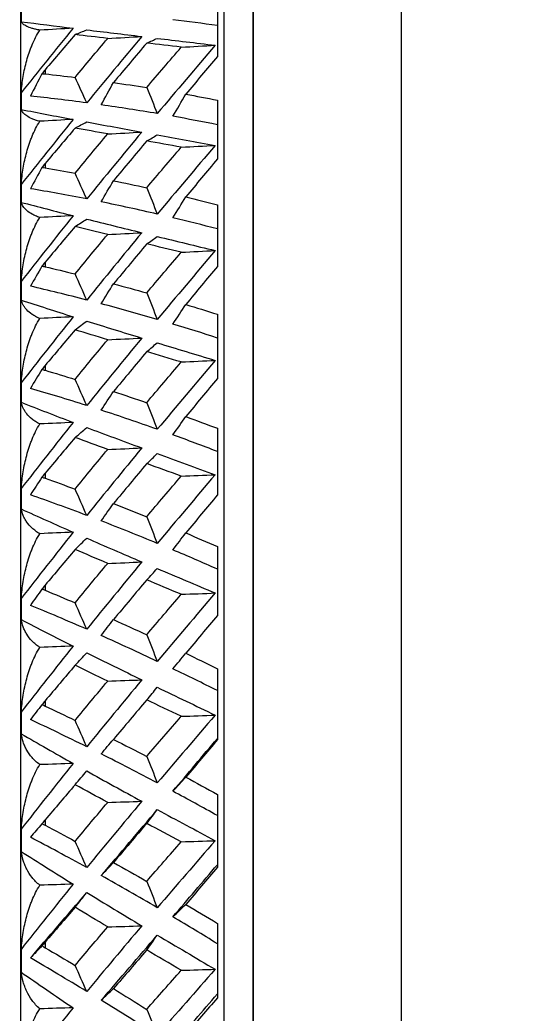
# Model space of a CAD drawing. Extents: x 541 to 1062, y 0 to 382.
# Drawn here: x 780.76 to 789.05, y 292.08 to 308.73 of the extents above; entities that cross this region are included whole.
import ezdxf

# ---------------------------------------------------------------- set-up
doc = ezdxf.new("R2010")
doc.units = 0
doc.header["$LTSCALE"] = 10
doc.header["$MEASUREMENT"] = 0
doc.header["$PDMODE"] = 3
doc.header["$PDSIZE"] = -10
doc.layers.get('0').update_dxf_attribs({"linetype": 'CONTINUOUS'})
doc.layers.get('DEFPOINTS').update_dxf_attribs({"linetype": 'CONTINUOUS'})
doc.layers.add('1', color=7, linetype='CONTINUOUS')
doc.styles.add('Daelim Dimension', font='')
doc.styles.get('Daelim Dimension').set_extended_font_data('NanumGothic')
doc.dimstyles.new('DEFAULT', dxfattribs={"dimscale": 2, "dimtxt": 2, "dimasz": 2, "dimexe": 0, "dimexo": 2, "dimgap": 1, "dimtad": 1, "dimdec": 1, "dimzin": 9, "dimdsep": 46, "dimtxsty": 'Daelim Dimension', "dimcen": 0.5, "dimclrd": 252, "dimclre": 252, "dimclrt": 3, "dimadec": 1, "dimazin": 0, "dimtfac": 1, "dimtdec": 1, "dimtix": 1, "dimtmove": 0, "dimatfit": 3, "dimfxl": 1, "dimtolj": 1, "dimtzin": 1, "dimlwd": 9, "dimlwe": 9, "dimarcsym": 0})

# ---------------------------------------------------------------- blocks, each defined once
blk = doc.blocks.new('*D9')
at = {"color": 5, "linetype": 'ByBlock', "lineweight": 9, "ltscale": 0.5, "transparency": 16777216}
for p, q in [((729.638, 97.539), (729.638, 341.221)), ((733.638, 341.221), (805.042, 341.221)), ((809.042, 265.765), (809.042, 341.221))]:
    blk.add_line(p, q, dxfattribs=at)
at = {"color": 5, "ltscale": 0.5, "transparency": 16777216}
for points in [[(733.638, 341.887), (733.638, 340.554), (729.638, 341.221)], [(805.042, 341.887), (805.042, 340.554), (809.042, 341.221)]]:
    blk.add_solid(points, dxfattribs=at)
at = {"layer": 'DEFPOINTS', "color": 0, "ltscale": 0.5, "transparency": 16777216}
for p in [(809.042, 341.221), (809.042, 261.765), (729.638, 93.539)]:
    blk.add_point(p, dxfattribs=at)
at = {"color": 7, "ltscale": 0.5, "transparency": 16777216, "insert": (769.34, 346.221), "char_height": 6, "attachment_point": 5, "style": 'Daelim Dimension'}
blk.add_mtext('\\A1;79.4', dxfattribs=at)

msp = doc.modelspace()

# ---------------------------------------------------------------- linework, layer by layer
at = {"layer": '1', "color": 7, "linetype": 'Continuous', "lineweight": 18}
for p, q in [((784.182, 321.427), (784.182, 230.722)), ((784.671, 321.427), (784.671, 243.767))]:
    msp.add_line(p, q, dxfattribs=at)
at = {"layer": '1', "color": 7, "linetype": 'Continuous', "lineweight": 13}
for p, q in [((781.183, 307.89), (781.183, 307.822)), ((781.183, 306.319), (781.183, 306.247)), ((781.183, 304.665), (781.183, 304.589)), ((781.183, 302.933), (781.183, 302.854)), ((781.183, 301.127), (781.183, 301.045)), ((781.183, 299.252), (781.183, 299.167)), ((781.183, 297.314), (781.183, 297.226)), ((781.183, 295.318), (781.183, 295.227)), ((781.183, 293.269), (781.183, 293.176))]:
    msp.add_line(p, q, dxfattribs=at)
msp.add_open_spline([(787.156, 241.147), (787.156, 241.819), (787.156, 242.524), (787.156, 244), (787.156, 244.772), (787.156, 246.385), (787.156, 247.225), (787.156, 248.976), (787.156, 249.886), (787.156, 251.776), (787.156, 252.755), (787.156, 254.781), (787.156, 255.828), (787.156, 257.987), (787.156, 259.098), (787.156, 261.381), (787.156, 262.552), (787.156, 264.948), (787.156, 266.173), (787.156, 268.668), (787.156, 269.938), (787.156, 272.513), (787.156, 273.819), (787.156, 276.454), (787.156, 277.783), (787.156, 280.454), (787.156, 281.795), (787.156, 284.475), (787.156, 285.814), (787.156, 288.476), (787.156, 289.799), (787.156, 292.414), (787.156, 293.707), (787.156, 296.248), (787.156, 297.496), (787.156, 299.937), (787.156, 301.128), (787.156, 303.443), (787.156, 304.567), (787.156, 306.736), (787.156, 307.781), (787.156, 309.786), (787.156, 310.746), (787.156, 312.574), (787.156, 313.442), (787.156, 315.083), (787.156, 315.856), (787.157, 317.307), (787.157, 317.983), (787.157, 319.241), (787.157, 319.822), (787.157, 320.89), (787.157, 321.377), (787.157, 322.261), (787.157, 322.657), (787.157, 323.365), (787.157, 323.676), (787.157, 324.218), (787.157, 324.449), (787.157, 324.836), (787.157, 324.992), (787.157, 325.238), (787.157, 325.327), (787.157, 325.443), (787.157, 325.47), (787.157, 325.47)], degree=3, knots=[0, 0, 0, 0, 0.03125, 0.03125, 0.0625, 0.0625, 0.09375, 0.09375, 0.125, 0.125, 0.15625, 0.15625, 0.1875, 0.1875, 0.21875, 0.21875, 0.25, 0.25, 0.28125, 0.28125, 0.3125, 0.3125, 0.34375, 0.34375, 0.375, 0.375, 0.40625, 0.40625, 0.4375, 0.4375, 0.46875, 0.46875, 0.5, 0.5, 0.53125, 0.53125, 0.5625, 0.5625, 0.59375, 0.59375, 0.625, 0.625, 0.65625, 0.65625, 0.6875, 0.6875, 0.71875, 0.71875, 0.75, 0.75, 0.78125, 0.78125, 0.8125, 0.8125, 0.84375, 0.84375, 0.875, 0.875, 0.90625, 0.90625, 0.9375, 0.9375, 0.96875, 0.96875, 1, 1, 1, 1], dxfattribs=at)
at = {"layer": '1', "color": 7, "linetype": 'Continuous', "lineweight": 18}
msp.add_rational_spline([(784.671, 243.621), (784.671, 277.589), (784.671, 321.97), (784.671, 321.97)], [1, 0.588455621576, 0.588455621576, 1], degree=3, dxfattribs=at)
for points, knots in [([(780.771, 318.44), (780.771, 318.44), (780.771, 318.167), (780.771, 317.085), (780.771, 316.276), (780.771, 314.154), (780.771, 312.84), (780.771, 309.759), (780.771, 307.992), (780.771, 304.07), (780.771, 301.917), (780.771, 297.306), (780.771, 294.849), (780.771, 289.725), (780.771, 287.059), (780.771, 281.62), (780.771, 278.847), (780.771, 276.074)], [0, 0, 0, 0, 0.125, 0.125, 0.25, 0.25, 0.375, 0.375, 0.5, 0.5, 0.625, 0.625, 0.75, 0.75, 0.875, 0.875, 1, 1, 1, 1]), ([(781.095, 308.555), (781.069, 308.559), (781.046, 308.564), (781.004, 308.574), (780.984, 308.579), (780.931, 308.595), (780.901, 308.607), (780.864, 308.625), (780.853, 308.631), (780.833, 308.644), (780.824, 308.65), (780.801, 308.67), (780.789, 308.683), (780.782, 308.697)], [0, 0, 0, 0, 0.125, 0.125, 0.25, 0.25, 0.5, 0.5, 0.625, 0.625, 0.75, 0.75, 1, 1, 1, 1]), ([(780.782, 307.507), (780.789, 307.599), (780.801, 307.689), (780.831, 307.869), (780.851, 307.958), (780.888, 308.09), (780.901, 308.134), (780.924, 308.199), (780.932, 308.221), (780.948, 308.264), (780.957, 308.286), (780.984, 308.35), (781.003, 308.392), (781.046, 308.475), (781.069, 308.515), (781.095, 308.555)], [0, 0, 0, 0, 0.25, 0.25, 0.5, 0.5, 0.625, 0.625, 0.6875, 0.6875, 0.75, 0.75, 0.875, 0.875, 1, 1, 1, 1]), ([(781.095, 307.027), (781.069, 307.034), (781.046, 307.041), (781.004, 307.055), (780.984, 307.062), (780.931, 307.085), (780.901, 307.101), (780.864, 307.127), (780.853, 307.135), (780.833, 307.153), (780.824, 307.162), (780.801, 307.189), (780.789, 307.207), (780.782, 307.226)], [0, 0, 0, 0, 0.125, 0.125, 0.25, 0.25, 0.5, 0.5, 0.625, 0.625, 0.75, 0.75, 1, 1, 1, 1]), ([(780.782, 305.966), (780.789, 306.059), (780.801, 306.151), (780.831, 306.333), (780.851, 306.423), (780.888, 306.557), (780.901, 306.601), (780.924, 306.668), (780.932, 306.69), (780.948, 306.734), (780.957, 306.755), (780.984, 306.82), (781.003, 306.863), (781.046, 306.946), (781.069, 306.987), (781.095, 307.027)], [0, 0, 0, 0, 0.25, 0.25, 0.5, 0.5, 0.625, 0.625, 0.6875, 0.6875, 0.75, 0.75, 0.875, 0.875, 1, 1, 1, 1]), ([(781.095, 305.415), (781.069, 305.424), (781.046, 305.433), (781.004, 305.451), (780.984, 305.461), (780.931, 305.491), (780.901, 305.511), (780.864, 305.544), (780.853, 305.555), (780.833, 305.577), (780.824, 305.588), (780.801, 305.622), (780.789, 305.645), (780.782, 305.669)], [0, 0, 0, 0, 0.125, 0.125, 0.25, 0.25, 0.5, 0.5, 0.625, 0.625, 0.75, 0.75, 1, 1, 1, 1]), ([(780.782, 304.343), (780.789, 304.437), (780.801, 304.53), (780.831, 304.714), (780.851, 304.805), (780.888, 304.94), (780.901, 304.985), (780.924, 305.052), (780.932, 305.074), (780.948, 305.119), (780.957, 305.141), (780.984, 305.206), (781.003, 305.249), (781.046, 305.333), (781.069, 305.375), (781.095, 305.415)], [0, 0, 0, 0, 0.25, 0.25, 0.5, 0.5, 0.625, 0.625, 0.6875, 0.6875, 0.75, 0.75, 0.875, 0.875, 1, 1, 1, 1]), ([(781.095, 303.722), (781.069, 303.733), (781.046, 303.744), (781.004, 303.767), (780.984, 303.779), (780.931, 303.815), (780.901, 303.841), (780.864, 303.88), (780.853, 303.893), (780.833, 303.92), (780.824, 303.934), (780.801, 303.975), (780.789, 304.003), (780.782, 304.031)], [0, 0, 0, 0, 0.125, 0.125, 0.25, 0.25, 0.5, 0.5, 0.625, 0.625, 0.75, 0.75, 1, 1, 1, 1]), ([(780.782, 302.643), (780.789, 302.737), (780.801, 302.831), (780.831, 303.016), (780.851, 303.108), (780.888, 303.244), (780.901, 303.29), (780.924, 303.357), (780.932, 303.379), (780.948, 303.424), (780.957, 303.446), (780.984, 303.512), (781.003, 303.555), (781.046, 303.64), (781.069, 303.682), (781.095, 303.722)], [0, 0, 0, 0, 0.25, 0.25, 0.5, 0.5, 0.625, 0.625, 0.6875, 0.6875, 0.75, 0.75, 0.875, 0.875, 1, 1, 1, 1]), ([(781.095, 301.954), (781.069, 301.967), (781.046, 301.98), (781.004, 302.007), (780.984, 302.021), (780.931, 302.064), (780.901, 302.094), (780.864, 302.14), (780.853, 302.156), (780.833, 302.187), (780.824, 302.203), (780.801, 302.251), (780.789, 302.284), (780.782, 302.317)], [0, 0, 0, 0, 0.125, 0.125, 0.25, 0.25, 0.5, 0.5, 0.625, 0.625, 0.75, 0.75, 1, 1, 1, 1]), ([(780.782, 300.87), (780.789, 300.964), (780.801, 301.059), (780.831, 301.245), (780.851, 301.337), (780.888, 301.474), (780.901, 301.52), (780.924, 301.587), (780.932, 301.61), (780.948, 301.654), (780.957, 301.677), (780.984, 301.743), (781.003, 301.786), (781.046, 301.872), (781.069, 301.913), (781.095, 301.954)], [0, 0, 0, 0, 0.25, 0.25, 0.5, 0.5, 0.625, 0.625, 0.6875, 0.6875, 0.75, 0.75, 0.875, 0.875, 1, 1, 1, 1]), ([(781.095, 300.115), (781.069, 300.129), (781.046, 300.145), (781.004, 300.176), (780.984, 300.192), (780.931, 300.241), (780.901, 300.276), (780.864, 300.328), (780.853, 300.346), (780.833, 300.382), (780.824, 300.401), (780.801, 300.455), (780.789, 300.493), (780.782, 300.53)], [0, 0, 0, 0, 0.125, 0.125, 0.25, 0.25, 0.5, 0.5, 0.625, 0.625, 0.75, 0.75, 1, 1, 1, 1]), ([(780.782, 299.028), (780.789, 299.123), (780.801, 299.218), (780.831, 299.405), (780.851, 299.497), (780.888, 299.634), (780.901, 299.68), (780.924, 299.747), (780.932, 299.77), (780.948, 299.815), (780.957, 299.837), (780.984, 299.903), (781.003, 299.947), (781.046, 300.032), (781.069, 300.074), (781.095, 300.115)], [0, 0, 0, 0, 0.25, 0.25, 0.5, 0.5, 0.625, 0.625, 0.6875, 0.6875, 0.75, 0.75, 0.875, 0.875, 1, 1, 1, 1]), ([(781.095, 298.209), (781.069, 298.226), (781.046, 298.243), (781.004, 298.279), (780.984, 298.297), (780.931, 298.352), (780.901, 298.391), (780.864, 298.45), (780.853, 298.471), (780.833, 298.511), (780.824, 298.531), (780.801, 298.593), (780.789, 298.635), (780.782, 298.677)], [0, 0, 0, 0, 0.125, 0.125, 0.25, 0.25, 0.5, 0.5, 0.625, 0.625, 0.75, 0.75, 1, 1, 1, 1]), ([(780.782, 297.124), (780.789, 297.219), (780.801, 297.314), (780.831, 297.5), (780.851, 297.593), (780.888, 297.73), (780.901, 297.775), (780.924, 297.843), (780.932, 297.865), (780.948, 297.91), (780.957, 297.932), (780.984, 297.999), (781.003, 298.042), (781.046, 298.127), (781.069, 298.169), (781.095, 298.209)], [0, 0, 0, 0, 0.25, 0.25, 0.5, 0.5, 0.625, 0.625, 0.6875, 0.6875, 0.75, 0.75, 0.875, 0.875, 1, 1, 1, 1]), ([(781.095, 296.244), (781.069, 296.262), (781.046, 296.281), (781.004, 296.321), (780.984, 296.341), (780.931, 296.403), (780.901, 296.445), (780.864, 296.511), (780.853, 296.533), (780.833, 296.578), (780.824, 296.601), (780.801, 296.669), (780.789, 296.715), (780.782, 296.762)], [0, 0, 0, 0, 0.125, 0.125, 0.25, 0.25, 0.5, 0.5, 0.625, 0.625, 0.75, 0.75, 1, 1, 1, 1]), ([(780.782, 295.162), (780.789, 295.257), (780.801, 295.351), (780.831, 295.537), (780.851, 295.629), (780.888, 295.766), (780.901, 295.811), (780.924, 295.879), (780.932, 295.901), (780.948, 295.946), (780.957, 295.968), (780.984, 296.034), (781.003, 296.077), (781.046, 296.162), (781.069, 296.203), (781.095, 296.244)], [0, 0, 0, 0, 0.25, 0.25, 0.5, 0.5, 0.625, 0.625, 0.6875, 0.6875, 0.75, 0.75, 0.875, 0.875, 1, 1, 1, 1]), ([(781.095, 294.222), (781.069, 294.243), (781.046, 294.264), (781.004, 294.307), (780.984, 294.329), (780.931, 294.397), (780.901, 294.444), (780.864, 294.516), (780.853, 294.54), (780.833, 294.589), (780.824, 294.614), (780.801, 294.688), (780.789, 294.739), (780.782, 294.79)], [0, 0, 0, 0, 0.125, 0.125, 0.25, 0.25, 0.5, 0.5, 0.625, 0.625, 0.75, 0.75, 1, 1, 1, 1]), ([(780.782, 293.148), (780.789, 293.242), (780.801, 293.336), (780.831, 293.521), (780.851, 293.612), (780.888, 293.748), (780.901, 293.793), (780.924, 293.86), (780.932, 293.882), (780.948, 293.926), (780.957, 293.949), (780.984, 294.014), (781.003, 294.057), (781.046, 294.141), (781.069, 294.182), (781.095, 294.222)], [0, 0, 0, 0, 0.25, 0.25, 0.5, 0.5, 0.625, 0.625, 0.6875, 0.6875, 0.75, 0.75, 0.875, 0.875, 1, 1, 1, 1]), ([(781.095, 292.151), (781.069, 292.174), (781.046, 292.197), (781.004, 292.244), (780.984, 292.268), (780.931, 292.341), (780.901, 292.392), (780.864, 292.47), (780.853, 292.496), (780.833, 292.549), (780.824, 292.576), (780.801, 292.657), (780.789, 292.711), (780.782, 292.766)], [0, 0, 0, 0, 0.125, 0.125, 0.25, 0.25, 0.5, 0.5, 0.625, 0.625, 0.75, 0.75, 1, 1, 1, 1]), ([(780.782, 291.087), (780.789, 291.181), (780.801, 291.273), (780.831, 291.457), (780.851, 291.547), (780.888, 291.682), (780.901, 291.726), (780.924, 291.793), (780.932, 291.815), (780.948, 291.859), (780.957, 291.88), (780.984, 291.945), (781.003, 291.988), (781.046, 292.071), (781.069, 292.112), (781.095, 292.151)], [0, 0, 0, 0, 0.25, 0.25, 0.5, 0.5, 0.625, 0.625, 0.6875, 0.6875, 0.75, 0.75, 0.875, 0.875, 1, 1, 1, 1])]:
    msp.add_open_spline(points, degree=3, knots=knots, dxfattribs=at)
for points in [[(784.071, 309.051), (784.071, 308.743), (784.071, 308.431), (784.071, 308.115)], [(780.782, 308.962), (780.782, 308.874), (780.782, 308.786), (780.782, 308.697)], [(780.782, 308.697), (781.064, 308.661), (781.355, 308.624), (781.655, 308.588)], [(784.071, 308.633), (783.823, 308.667), (783.574, 308.699), (783.325, 308.728)], [(781.655, 308.588), (781.355, 308.222), (781.064, 307.862), (780.782, 307.507)], [(781.655, 308.588), (781.468, 308.577), (781.281, 308.566), (781.095, 308.555)], [(781.686, 308.481), (781.751, 308.507), (781.816, 308.534), (781.881, 308.56)], [(781.881, 308.56), (782.18, 308.524), (782.488, 308.487), (782.805, 308.449)], [(781.686, 308.481), (781.518, 308.284), (781.351, 308.087), (781.183, 307.89)], [(782.232, 308.416), (782.046, 308.438), (781.864, 308.46), (781.686, 308.481)], [(781.686, 307.763), (781.865, 307.979), (782.047, 308.196), (782.232, 308.416)], [(782.805, 308.449), (782.488, 308.072), (782.18, 307.701), (781.882, 307.337)], [(782.232, 308.416), (782.423, 308.427), (782.614, 308.438), (782.805, 308.449)], [(782.886, 308.339), (782.701, 308.119), (782.515, 307.898), (782.329, 307.677)], [(782.886, 308.339), (782.946, 308.365), (783.005, 308.392), (783.064, 308.418)], [(783.465, 308.27), (783.27, 308.294), (783.077, 308.316), (782.886, 308.339)], [(783.064, 308.418), (783.383, 308.38), (783.707, 308.341), (784.036, 308.301)], [(782.886, 307.593), (783.077, 307.818), (783.27, 308.044), (783.465, 308.27)], [(784.036, 308.301), (783.707, 307.918), (783.383, 307.537), (783.064, 307.157)], [(783.465, 308.27), (783.655, 308.281), (783.846, 308.291), (784.036, 308.301)], [(784.071, 308.115), (783.895, 307.904), (783.718, 307.693), (783.542, 307.481)], [(781.183, 307.89), (781.165, 307.869), (781.147, 307.847), (781.129, 307.825)], [(781.129, 307.825), (781.065, 307.7), (781.001, 307.575), (780.937, 307.45)], [(781.129, 307.825), (781.147, 307.825), (781.165, 307.824), (781.183, 307.822)], [(781.183, 307.822), (781.351, 307.803), (781.519, 307.784), (781.686, 307.763)], [(781.882, 307.337), (781.817, 307.479), (781.751, 307.621), (781.686, 307.763)], [(782.123, 307.303), (782.192, 307.428), (782.26, 307.553), (782.329, 307.677)], [(782.329, 307.677), (782.515, 307.651), (782.701, 307.623), (782.886, 307.593)], [(780.782, 307.507), (780.782, 307.414), (780.782, 307.32), (780.782, 307.226)], [(782.886, 307.593), (782.946, 307.448), (783.005, 307.302), (783.064, 307.157)], [(781.882, 307.337), (781.551, 307.381), (781.236, 307.418), (780.937, 307.45)], [(783.325, 307.111), (783.398, 307.235), (783.47, 307.358), (783.542, 307.481)], [(783.542, 307.481), (783.718, 307.45), (783.895, 307.417), (784.071, 307.382)], [(784.071, 307.382), (784.071, 307.058), (784.071, 306.73), (784.071, 306.397)], [(780.782, 307.226), (781.064, 307.17), (781.355, 307.115), (781.655, 307.059)], [(783.064, 307.157), (782.751, 307.21), (782.437, 307.259), (782.123, 307.303)], [(781.655, 307.059), (781.355, 306.689), (781.064, 306.325), (780.782, 305.966)], [(781.655, 307.059), (781.468, 307.048), (781.281, 307.038), (781.095, 307.027)], [(781.686, 306.915), (781.751, 306.949), (781.816, 306.983), (781.881, 307.017)], [(781.881, 307.017), (782.18, 306.961), (782.488, 306.905), (782.805, 306.847)], [(784.071, 306.97), (783.823, 307.02), (783.574, 307.067), (783.325, 307.111)], [(781.686, 306.915), (781.518, 306.716), (781.351, 306.518), (781.183, 306.319)], [(782.232, 306.816), (782.046, 306.849), (781.864, 306.882), (781.686, 306.915)], [(782.805, 306.847), (782.488, 306.467), (782.18, 306.093), (781.882, 305.725)], [(782.232, 306.816), (782.423, 306.826), (782.614, 306.836), (782.805, 306.847)], [(781.686, 306.157), (781.865, 306.374), (782.047, 306.594), (782.232, 306.816)], [(782.886, 306.698), (782.701, 306.476), (782.515, 306.254), (782.329, 306.031)], [(782.886, 306.698), (782.946, 306.732), (783.005, 306.766), (783.064, 306.8)], [(783.465, 306.593), (783.27, 306.628), (783.077, 306.663), (782.886, 306.698)], [(783.064, 306.8), (783.383, 306.742), (783.707, 306.683), (784.036, 306.623)], [(782.886, 305.912), (783.077, 306.139), (783.27, 306.366), (783.465, 306.593)], [(784.036, 306.623), (783.707, 306.237), (783.383, 305.854), (783.064, 305.472)], [(783.465, 306.593), (783.655, 306.603), (783.846, 306.613), (784.036, 306.623)], [(784.071, 306.397), (783.895, 306.185), (783.718, 305.972), (783.542, 305.76)], [(781.129, 306.253), (781.065, 306.135), (781.001, 306.016), (780.937, 305.897)], [(781.183, 306.319), (781.165, 306.297), (781.147, 306.275), (781.129, 306.253)], [(781.129, 306.253), (781.147, 306.252), (781.165, 306.25), (781.183, 306.247)], [(781.183, 306.247), (781.351, 306.218), (781.519, 306.188), (781.686, 306.157)], [(781.882, 305.725), (781.817, 305.869), (781.751, 306.013), (781.686, 306.157)], [(782.123, 305.677), (782.192, 305.795), (782.26, 305.913), (782.329, 306.031)], [(782.329, 306.031), (782.515, 305.993), (782.701, 305.954), (782.886, 305.912)], [(780.782, 305.966), (780.782, 305.868), (780.782, 305.769), (780.782, 305.669)], [(781.882, 305.725), (781.551, 305.79), (781.236, 305.847), (780.937, 305.897)], [(782.886, 305.912), (782.946, 305.765), (783.005, 305.619), (783.064, 305.472)], [(783.064, 305.472), (782.751, 305.545), (782.437, 305.613), (782.123, 305.677)], [(783.325, 305.41), (783.398, 305.527), (783.47, 305.643), (783.542, 305.76)], [(783.542, 305.76), (783.718, 305.717), (783.895, 305.673), (784.071, 305.628)], [(780.782, 305.669), (781.064, 305.595), (781.355, 305.52), (781.655, 305.445)], [(784.071, 305.628), (784.071, 305.288), (784.071, 304.944), (784.071, 304.596)], [(781.655, 305.445), (781.355, 305.072), (781.064, 304.705), (780.782, 304.343)], [(781.655, 305.445), (781.468, 305.435), (781.281, 305.425), (781.095, 305.415)], [(781.686, 305.264), (781.751, 305.305), (781.816, 305.347), (781.881, 305.388)], [(781.881, 305.388), (782.18, 305.313), (782.488, 305.238), (782.805, 305.16)], [(784.071, 305.223), (783.823, 305.288), (783.574, 305.35), (783.325, 305.41)], [(781.686, 305.264), (781.518, 305.065), (781.351, 304.865), (781.183, 304.665)], [(782.232, 305.131), (782.046, 305.176), (781.864, 305.22), (781.686, 305.264)], [(781.686, 304.468), (781.865, 304.687), (782.047, 304.908), (782.232, 305.131)], [(782.805, 305.16), (782.488, 304.778), (782.18, 304.402), (781.882, 304.032)], [(782.232, 305.131), (782.423, 305.14), (782.614, 305.15), (782.805, 305.16)], [(782.886, 304.972), (782.946, 305.014), (783.005, 305.055), (783.064, 305.097)], [(783.064, 305.097), (783.383, 305.019), (783.707, 304.94), (784.036, 304.861)], [(782.886, 304.972), (782.701, 304.749), (782.515, 304.526), (782.329, 304.303)], [(783.465, 304.833), (783.27, 304.88), (783.077, 304.926), (782.886, 304.972)], [(784.036, 304.861), (783.707, 304.474), (783.383, 304.089), (783.064, 303.706)], [(783.465, 304.833), (783.655, 304.842), (783.846, 304.851), (784.036, 304.861)], [(782.886, 304.15), (783.077, 304.377), (783.27, 304.604), (783.465, 304.833)], [(781.129, 304.599), (781.065, 304.487), (781.001, 304.375), (780.937, 304.263)], [(781.183, 304.665), (781.165, 304.643), (781.147, 304.621), (781.129, 304.599)], [(781.129, 304.599), (781.147, 304.597), (781.165, 304.594), (781.183, 304.589)], [(781.183, 304.589), (781.351, 304.55), (781.519, 304.51), (781.686, 304.468)], [(784.071, 304.596), (783.895, 304.383), (783.718, 304.17), (783.542, 303.957)], [(780.782, 304.343), (780.782, 304.24), (780.782, 304.136), (780.782, 304.031)], [(781.882, 304.032), (781.817, 304.178), (781.751, 304.323), (781.686, 304.468)], [(781.882, 304.032), (781.551, 304.117), (781.236, 304.194), (780.937, 304.263)], [(782.123, 303.969), (782.192, 304.08), (782.26, 304.192), (782.329, 304.303)], [(782.329, 304.303), (782.515, 304.254), (782.701, 304.202), (782.886, 304.15)], [(780.782, 304.031), (781.064, 303.939), (781.355, 303.845), (781.655, 303.75)], [(782.886, 304.15), (782.946, 304.002), (783.005, 303.854), (783.064, 303.706)], [(783.064, 303.706), (782.751, 303.798), (782.437, 303.886), (782.123, 303.969)], [(783.325, 303.628), (783.398, 303.738), (783.47, 303.848), (783.542, 303.957)], [(783.542, 303.957), (783.718, 303.903), (783.895, 303.849), (784.071, 303.792)], [(781.655, 303.75), (781.355, 303.376), (781.064, 303.007), (780.782, 302.643)], [(781.655, 303.75), (781.468, 303.741), (781.281, 303.732), (781.095, 303.722)], [(781.686, 303.533), (781.751, 303.582), (781.816, 303.631), (781.881, 303.679)], [(781.881, 303.679), (782.18, 303.586), (782.488, 303.491), (782.805, 303.394)], [(784.071, 303.792), (784.071, 303.438), (784.071, 303.079), (784.071, 302.717)], [(781.686, 303.533), (781.518, 303.333), (781.351, 303.133), (781.183, 302.933)], [(782.232, 303.366), (782.046, 303.422), (781.864, 303.478), (781.686, 303.533)], [(784.071, 303.395), (783.823, 303.476), (783.574, 303.553), (783.325, 303.628)], [(781.686, 302.702), (781.865, 302.921), (782.047, 303.142), (782.232, 303.366)], [(782.805, 303.394), (782.488, 303.01), (782.18, 302.633), (781.882, 302.263)], [(782.232, 303.366), (782.423, 303.375), (782.614, 303.384), (782.805, 303.394)], [(782.886, 303.168), (782.946, 303.217), (783.005, 303.266), (783.064, 303.314)], [(783.064, 303.314), (783.383, 303.217), (783.707, 303.119), (784.036, 303.019)], [(782.886, 303.168), (782.701, 302.944), (782.515, 302.721), (782.329, 302.498)], [(783.465, 302.993), (783.27, 303.052), (783.077, 303.11), (782.886, 303.168)], [(784.036, 303.019), (783.707, 302.633), (783.383, 302.248), (783.064, 301.865)], [(783.465, 302.993), (783.655, 303.002), (783.846, 303.011), (784.036, 303.019)], [(781.129, 302.867), (781.065, 302.761), (781.001, 302.656), (780.937, 302.551)], [(781.183, 302.933), (781.165, 302.911), (781.147, 302.889), (781.129, 302.867)], [(781.129, 302.867), (781.147, 302.864), (781.165, 302.859), (781.183, 302.854)], [(781.183, 302.854), (781.351, 302.804), (781.519, 302.754), (781.686, 302.702)], [(782.886, 302.31), (783.077, 302.537), (783.27, 302.765), (783.465, 302.993)], [(781.882, 302.263), (781.817, 302.409), (781.751, 302.556), (781.686, 302.702)], [(784.071, 302.717), (783.895, 302.504), (783.718, 302.291), (783.542, 302.078)], [(780.782, 302.643), (780.782, 302.535), (780.782, 302.426), (780.782, 302.317)], [(781.882, 302.263), (781.551, 302.368), (781.236, 302.463), (780.937, 302.551)], [(782.123, 302.185), (782.192, 302.289), (782.26, 302.393), (782.329, 302.498)], [(782.329, 302.498), (782.515, 302.437), (782.701, 302.374), (782.886, 302.31)], [(780.782, 302.317), (781.064, 302.206), (781.355, 302.094), (781.655, 301.98)], [(783.064, 301.865), (782.751, 301.976), (782.437, 302.083), (782.123, 302.185)], [(782.886, 302.31), (782.946, 302.162), (783.005, 302.013), (783.064, 301.865)], [(783.325, 301.771), (783.398, 301.873), (783.47, 301.976), (783.542, 302.078)], [(783.542, 302.078), (783.718, 302.014), (783.895, 301.948), (784.071, 301.881)], [(781.655, 301.98), (781.355, 301.605), (781.064, 301.235), (780.782, 300.87)], [(781.655, 301.98), (781.468, 301.971), (781.281, 301.963), (781.095, 301.954)], [(781.686, 301.727), (781.751, 301.783), (781.816, 301.839), (781.881, 301.895)], [(781.881, 301.895), (782.18, 301.783), (782.488, 301.669), (782.805, 301.552)], [(784.071, 301.881), (784.071, 301.513), (784.071, 301.14), (784.071, 300.765)], [(781.686, 301.727), (781.518, 301.527), (781.351, 301.327), (781.183, 301.127)], [(782.232, 301.527), (782.046, 301.594), (781.864, 301.661), (781.686, 301.727)], [(784.071, 301.493), (783.823, 301.588), (783.574, 301.681), (783.325, 301.771)], [(781.686, 300.863), (781.865, 301.082), (782.047, 301.303), (782.232, 301.527)], [(782.805, 301.552), (782.488, 301.169), (782.18, 300.792), (781.882, 300.421)], [(782.232, 301.527), (782.423, 301.535), (782.614, 301.544), (782.805, 301.552)], [(782.886, 301.289), (782.946, 301.345), (783.005, 301.401), (783.064, 301.457)], [(783.064, 301.457), (783.383, 301.341), (783.707, 301.223), (784.036, 301.104)], [(782.886, 301.289), (782.701, 301.066), (782.515, 300.843), (782.329, 300.62)], [(783.465, 301.08), (783.27, 301.15), (783.077, 301.22), (782.886, 301.289)], [(781.129, 301.061), (781.065, 300.963), (781.001, 300.865), (780.937, 300.766)], [(781.183, 301.127), (781.165, 301.105), (781.147, 301.083), (781.129, 301.061)], [(781.129, 301.061), (781.147, 301.057), (781.165, 301.051), (781.183, 301.045)], [(781.183, 301.045), (781.351, 300.985), (781.519, 300.924), (781.686, 300.863)], [(782.886, 300.399), (783.077, 300.625), (783.27, 300.853), (783.465, 301.08)], [(784.036, 301.104), (783.707, 300.719), (783.383, 300.335), (783.064, 299.953)], [(783.465, 301.08), (783.655, 301.088), (783.846, 301.096), (784.036, 301.104)], [(780.782, 300.87), (780.782, 300.757), (780.782, 300.644), (780.782, 300.53)], [(781.882, 300.421), (781.817, 300.568), (781.751, 300.716), (781.686, 300.863)], [(781.882, 300.421), (781.551, 300.546), (781.236, 300.661), (780.937, 300.766)], [(784.071, 300.765), (783.895, 300.552), (783.718, 300.34), (783.542, 300.127)], [(780.782, 300.53), (781.064, 300.401), (781.355, 300.271), (781.655, 300.139)], [(782.123, 300.329), (782.192, 300.426), (782.26, 300.523), (782.329, 300.62)], [(782.329, 300.62), (782.515, 300.548), (782.701, 300.474), (782.886, 300.399)], [(782.886, 300.399), (782.946, 300.25), (783.005, 300.102), (783.064, 299.953)], [(783.064, 299.953), (782.751, 300.083), (782.437, 300.208), (782.123, 300.329)], [(781.655, 300.139), (781.355, 299.763), (781.064, 299.393), (780.782, 299.028)], [(781.655, 300.139), (781.468, 300.131), (781.281, 300.123), (781.095, 300.115)], [(781.686, 299.851), (781.751, 299.914), (781.816, 299.977), (781.881, 300.04)], [(781.881, 300.04), (782.18, 299.909), (782.488, 299.776), (782.805, 299.641)], [(783.325, 299.844), (783.398, 299.938), (783.47, 300.033), (783.542, 300.127)], [(783.542, 300.127), (783.718, 300.052), (783.895, 299.976), (784.071, 299.899)], [(781.686, 299.851), (781.518, 299.651), (781.351, 299.452), (781.183, 299.252)], [(782.232, 299.617), (782.046, 299.696), (781.864, 299.774), (781.686, 299.851)], [(784.071, 299.899), (784.071, 299.518), (784.071, 299.133), (784.071, 298.745)], [(784.071, 299.521), (783.823, 299.631), (783.574, 299.739), (783.325, 299.844)], [(781.686, 298.955), (781.865, 299.174), (782.047, 299.395), (782.232, 299.617)], [(782.805, 299.641), (782.488, 299.259), (782.18, 298.883), (781.882, 298.513)], [(782.232, 299.617), (782.423, 299.625), (782.614, 299.633), (782.805, 299.641)], [(782.886, 299.341), (782.946, 299.404), (783.005, 299.467), (783.064, 299.531)], [(783.064, 299.531), (783.383, 299.395), (783.707, 299.259), (784.036, 299.121)], [(781.129, 299.187), (781.065, 299.096), (781.001, 299.005), (780.937, 298.914)], [(781.183, 299.252), (781.165, 299.23), (781.147, 299.209), (781.129, 299.187)], [(781.129, 299.187), (781.147, 299.181), (781.165, 299.175), (781.183, 299.167)], [(782.886, 299.341), (782.701, 299.119), (782.515, 298.896), (782.329, 298.675)], [(783.465, 299.099), (783.27, 299.18), (783.077, 299.261), (782.886, 299.341)], [(780.782, 299.028), (780.782, 298.912), (780.782, 298.794), (780.782, 298.677)], [(781.183, 299.167), (781.351, 299.098), (781.519, 299.027), (781.686, 298.955)], [(782.886, 298.421), (783.077, 298.646), (783.27, 298.872), (783.465, 299.099)], [(784.036, 299.121), (783.707, 298.737), (783.383, 298.355), (783.064, 297.975)], [(783.465, 299.099), (783.655, 299.106), (783.846, 299.113), (784.036, 299.121)], [(781.882, 298.513), (781.551, 298.658), (781.236, 298.791), (780.937, 298.914)], [(781.882, 298.513), (781.817, 298.661), (781.751, 298.808), (781.686, 298.955)], [(784.071, 298.745), (783.895, 298.533), (783.718, 298.322), (783.542, 298.111)], [(780.782, 298.677), (781.064, 298.53), (781.355, 298.382), (781.655, 298.232)], [(782.123, 298.407), (782.192, 298.496), (782.26, 298.585), (782.329, 298.675)], [(782.329, 298.675), (782.515, 298.592), (782.701, 298.507), (782.886, 298.421)], [(783.064, 297.975), (782.751, 298.123), (782.437, 298.267), (782.123, 298.407)], [(782.886, 298.421), (782.946, 298.272), (783.005, 298.124), (783.064, 297.975)], [(781.655, 298.232), (781.355, 297.857), (781.064, 297.488), (780.782, 297.124)], [(781.655, 298.232), (781.468, 298.224), (781.281, 298.217), (781.095, 298.209)], [(781.686, 297.91), (781.751, 297.979), (781.816, 298.049), (781.881, 298.119)], [(781.881, 298.119), (782.18, 297.97), (782.488, 297.819), (782.805, 297.665)], [(783.325, 297.851), (783.398, 297.938), (783.47, 298.024), (783.542, 298.111)], [(783.542, 298.111), (783.718, 298.026), (783.895, 297.939), (784.071, 297.851)], [(781.686, 297.91), (781.518, 297.711), (781.351, 297.513), (781.183, 297.314)], [(782.232, 297.644), (782.046, 297.733), (781.864, 297.822), (781.686, 297.91)], [(784.071, 297.485), (783.823, 297.609), (783.574, 297.731), (783.325, 297.851)], [(784.071, 297.851), (784.071, 297.458), (784.071, 297.062), (784.071, 296.663)], [(781.686, 296.985), (781.865, 297.203), (782.047, 297.422), (782.232, 297.644)], [(782.805, 297.665), (782.488, 297.285), (782.18, 296.911), (781.882, 296.544)], [(782.232, 297.644), (782.423, 297.651), (782.614, 297.658), (782.805, 297.665)], [(782.886, 297.329), (782.946, 297.399), (783.005, 297.47), (783.064, 297.54)], [(783.064, 297.54), (783.383, 297.386), (783.707, 297.23), (784.036, 297.074)], [(781.129, 297.249), (781.065, 297.166), (781.001, 297.083), (780.937, 296.999)], [(781.183, 297.314), (781.165, 297.293), (781.147, 297.271), (781.129, 297.249)], [(781.129, 297.249), (781.147, 297.243), (781.165, 297.235), (781.183, 297.226)], [(781.183, 297.226), (781.351, 297.147), (781.519, 297.067), (781.686, 296.985)], [(782.886, 297.329), (782.701, 297.108), (782.515, 296.888), (782.329, 296.668)], [(783.465, 297.054), (783.27, 297.146), (783.077, 297.238), (782.886, 297.329)], [(780.782, 297.124), (780.782, 297.004), (780.782, 296.883), (780.782, 296.762)], [(782.886, 296.382), (783.077, 296.605), (783.27, 296.829), (783.465, 297.054)], [(784.036, 297.074), (783.707, 296.693), (783.383, 296.315), (783.064, 295.938)], [(783.465, 297.054), (783.655, 297.06), (783.846, 297.067), (784.036, 297.074)], [(781.882, 296.544), (781.551, 296.707), (781.236, 296.859), (780.937, 296.999)], [(781.882, 296.544), (781.817, 296.691), (781.751, 296.838), (781.686, 296.985)], [(780.782, 296.762), (781.064, 296.598), (781.355, 296.432), (781.655, 296.264)], [(783.325, 295.798), (783.574, 296.093), (783.823, 296.388), (784.071, 296.683)], [(782.123, 296.423), (782.192, 296.505), (782.26, 296.586), (782.329, 296.668)], [(782.329, 296.668), (782.515, 296.574), (782.701, 296.478), (782.886, 296.382)], [(784.071, 296.663), (783.895, 296.453), (783.718, 296.243), (783.542, 296.034)], [(783.064, 295.938), (782.751, 296.104), (782.437, 296.266), (782.123, 296.423)], [(782.886, 296.382), (782.946, 296.234), (783.005, 296.086), (783.064, 295.938)], [(781.655, 296.264), (781.355, 295.891), (781.064, 295.524), (780.782, 295.162)], [(781.655, 296.264), (781.468, 296.257), (781.281, 296.25), (781.095, 296.244)], [(781.686, 295.908), (781.751, 295.985), (781.816, 296.061), (781.881, 296.138)], [(781.881, 296.138), (782.18, 295.971), (782.488, 295.802), (782.805, 295.63)], [(783.325, 295.798), (783.398, 295.877), (783.47, 295.955), (783.542, 296.034)], [(783.542, 296.034), (783.718, 295.939), (783.895, 295.842), (784.071, 295.744)], [(781.686, 295.908), (781.518, 295.711), (781.351, 295.514), (781.183, 295.318)], [(782.232, 295.611), (782.046, 295.711), (781.864, 295.81), (781.686, 295.908)], [(784.071, 295.39), (783.823, 295.528), (783.574, 295.665), (783.325, 295.798)], [(784.071, 295.744), (784.071, 295.341), (784.071, 294.934), (784.071, 294.524)], [(781.686, 294.958), (781.865, 295.173), (782.047, 295.391), (782.232, 295.611)], [(782.805, 295.63), (782.488, 295.253), (782.18, 294.883), (781.882, 294.518)], [(782.232, 295.611), (782.423, 295.617), (782.614, 295.624), (782.805, 295.63)], [(782.123, 294.384), (782.437, 294.752), (782.751, 295.12), (783.064, 295.49)], [(782.886, 295.259), (782.946, 295.336), (783.005, 295.413), (783.064, 295.49)], [(783.064, 295.49), (783.383, 295.318), (783.707, 295.144), (784.036, 294.969)], [(781.129, 295.254), (781.065, 295.178), (781.001, 295.103), (780.937, 295.027)], [(781.183, 295.318), (781.165, 295.296), (781.147, 295.275), (781.129, 295.254)], [(781.129, 295.254), (781.147, 295.246), (781.165, 295.237), (781.183, 295.227)], [(781.183, 295.227), (781.351, 295.139), (781.519, 295.049), (781.686, 294.958)], [(782.886, 295.259), (782.701, 295.04), (782.515, 294.822), (782.329, 294.604)], [(783.465, 294.951), (783.27, 295.055), (783.077, 295.157), (782.886, 295.259)], [(780.782, 295.162), (780.782, 295.038), (780.782, 294.914), (780.782, 294.79)], [(781.882, 294.518), (781.551, 294.7), (781.236, 294.87), (780.937, 295.027)], [(781.882, 294.518), (781.817, 294.665), (781.751, 294.811), (781.686, 294.958)], [(782.886, 294.287), (783.077, 294.508), (783.27, 294.729), (783.465, 294.951)], [(784.036, 294.969), (783.707, 294.593), (783.383, 294.218), (783.064, 293.846)], [(783.465, 294.951), (783.655, 294.957), (783.846, 294.963), (784.036, 294.969)], [(780.782, 294.79), (781.064, 294.609), (781.355, 294.426), (781.655, 294.24)], [(782.123, 294.384), (782.192, 294.457), (782.26, 294.531), (782.329, 294.604)], [(782.329, 294.604), (782.515, 294.5), (782.701, 294.394), (782.886, 294.287)], [(783.325, 293.692), (783.574, 293.983), (783.823, 294.275), (784.071, 294.567)], [(784.071, 294.524), (783.895, 294.317), (783.718, 294.109), (783.542, 293.902)], [(783.064, 293.846), (782.751, 294.029), (782.437, 294.209), (782.123, 294.384)], [(781.655, 294.24), (781.355, 293.871), (781.064, 293.507), (780.782, 293.148)], [(781.655, 294.24), (781.468, 294.234), (781.281, 294.228), (781.095, 294.222)], [(782.886, 294.287), (782.946, 294.14), (783.005, 293.993), (783.064, 293.846)], [(780.937, 293.003), (781.236, 293.35), (781.551, 293.716), (781.881, 294.101)], [(781.686, 293.853), (781.751, 293.936), (781.816, 294.018), (781.881, 294.101)], [(781.881, 294.101), (782.18, 293.918), (782.488, 293.732), (782.805, 293.542)], [(781.686, 293.853), (781.518, 293.658), (781.351, 293.463), (781.183, 293.269)], [(782.232, 293.524), (782.046, 293.635), (781.864, 293.744), (781.686, 293.853)], [(783.325, 293.692), (783.398, 293.762), (783.47, 293.832), (783.542, 293.902)], [(783.542, 293.902), (783.718, 293.797), (783.895, 293.691), (784.071, 293.583)], [(784.071, 293.242), (783.823, 293.394), (783.574, 293.544), (783.325, 293.692)], [(781.686, 292.879), (781.865, 293.092), (782.047, 293.307), (782.232, 293.524)], [(782.805, 293.542), (782.488, 293.169), (782.18, 292.802), (781.882, 292.442)], [(782.232, 293.524), (782.423, 293.53), (782.614, 293.536), (782.805, 293.542)], [(784.071, 293.583), (784.071, 293.17), (784.071, 292.754), (784.071, 292.335)], [(782.123, 292.295), (782.437, 292.657), (782.751, 293.021), (783.064, 293.387)], [(782.886, 293.137), (782.946, 293.22), (783.005, 293.304), (783.064, 293.387)], [(783.064, 293.387), (783.383, 293.197), (783.707, 293.006), (784.036, 292.813)], [(781.129, 293.206), (781.065, 293.138), (781.001, 293.071), (780.937, 293.003)], [(781.183, 293.269), (781.165, 293.248), (781.147, 293.226), (781.129, 293.206)], [(781.129, 293.206), (781.147, 293.197), (781.165, 293.187), (781.183, 293.176)], [(780.782, 293.148), (780.782, 293.021), (780.782, 292.894), (780.782, 292.766)], [(781.183, 293.176), (781.351, 293.078), (781.519, 292.979), (781.686, 292.879)], [(782.886, 293.137), (782.701, 292.92), (782.515, 292.705), (782.329, 292.49)], [(783.465, 292.797), (783.27, 292.911), (783.077, 293.024), (782.886, 293.137)], [(781.882, 292.442), (781.551, 292.642), (781.236, 292.829), (780.937, 293.003)], [(781.882, 292.442), (781.817, 292.588), (781.751, 292.733), (781.686, 292.879)], [(780.782, 292.766), (781.064, 292.569), (781.355, 292.37), (781.655, 292.167)], [(782.886, 292.142), (783.077, 292.36), (783.27, 292.578), (783.465, 292.797)], [(784.036, 292.813), (783.707, 292.442), (783.383, 292.073), (783.064, 291.705)], [(783.465, 292.797), (783.655, 292.803), (783.846, 292.808), (784.036, 292.813)], [(782.123, 292.295), (782.192, 292.36), (782.26, 292.425), (782.329, 292.49)], [(782.329, 292.49), (782.515, 292.375), (782.701, 292.259), (782.886, 292.142)], [(783.325, 291.537), (783.574, 291.824), (783.823, 292.112), (784.071, 292.401)], [(783.064, 291.705), (782.751, 291.906), (782.437, 292.102), (782.123, 292.295)], [(784.071, 292.335), (783.895, 292.131), (783.718, 291.926), (783.542, 291.722)], [(781.655, 292.167), (781.355, 291.802), (781.064, 291.442), (780.782, 291.087)], [(781.655, 292.167), (781.468, 292.162), (781.281, 292.157), (781.095, 292.151)], [(782.886, 292.142), (782.946, 291.996), (783.005, 291.851), (783.064, 291.705)]]:
    msp.add_open_spline(points, degree=3, dxfattribs=at)

# ---------------------------------------------------------------- dimensions: what is measured, and where the dimension line sits
at = {"ltscale": 0.5}
dim = msp.add_linear_dim(base=(809.042, 341.221), p1=(729.638, 93.539), p2=(809.042, 261.765), dimstyle='DEFAULT', override={"dimtxt": 3, "dimclrd": 5, "dimclre": 5, "dimclrt": 7, "dimfxl": 1.25, "dimarcsym": 1}, dxfattribs=at)
dim.commit()
dim.dimension.update_dxf_attribs({"geometry": '*D9', "text_midpoint": (769.34, 346.221)})

doc.saveas('drawing.dxf')
